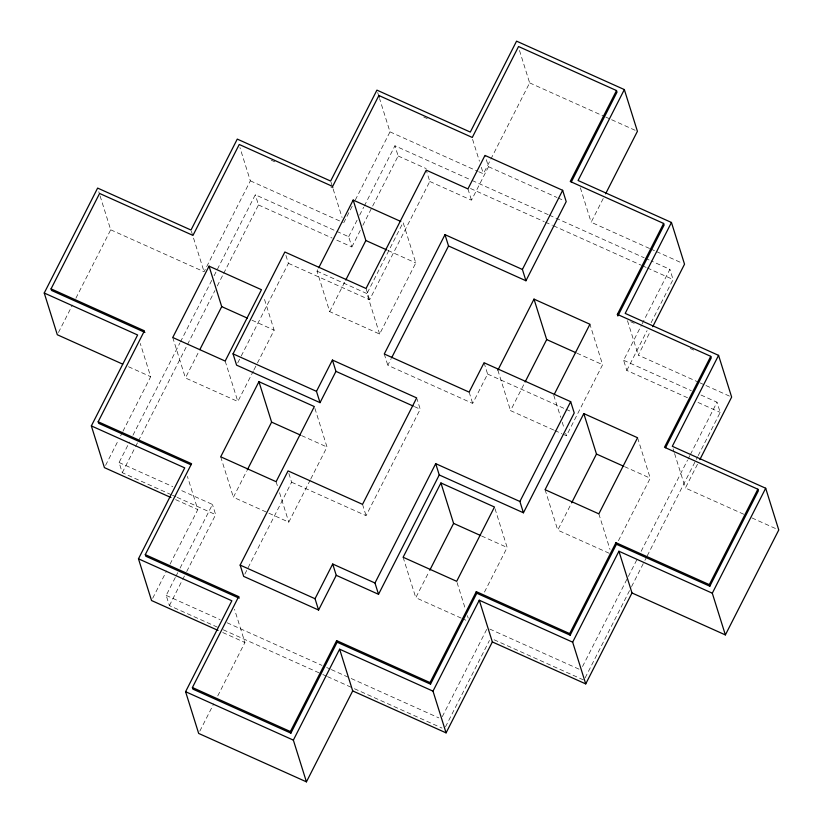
<?xml version="1.0" encoding="UTF-8"?>
<svg xmlns="http://www.w3.org/2000/svg" width="823" height="823" viewBox="0 0 823 823"><rect width="100%" height="100%" fill="white"/><g stroke="black" fill="none" stroke-linecap="round" stroke-linejoin="round"><path stroke-width="0.62" stroke-dasharray="4.12 3.09" d="M58.474 332.471L72.403 305.096M75.881 298.245L110.704 229.802L98.77 191.718M105.581 465.365L118.306 440.367M120.621 435.82L122.349 432.404M122.936 431.273L150.691 376.708L140.28 343.479M110.704 229.802L204.083 271.765L250.346 180.834L239.935 147.605M171.297 494.726L122.277 472.7L119.078 462.505L129.489 442.044M132.956 435.223L179.846 343.057M180.432 341.915L211.768 280.324M214.093 275.756L255.295 194.773L348.674 236.726L351.874 246.921L333.192 238.536M122.277 472.7L134.993 447.691M135.569 446.55L137.883 442.002M138.47 440.871L214.968 290.509M217.282 285.951L223.084 274.543M223.671 273.401L258.484 204.968L255.295 194.773M253.402 370.936L237.847 401.511L185.422 377.963L198.672 351.915M237.754 362.871L240.666 357.151M241.242 355.999L288.4 263.309L285.92 255.397M253.978 369.805L256.858 364.147M257.434 363.015L274.141 330.167L263.772 297.072M379.629 334.045L366.945 293.595L403.116 222.508L415.79 262.959L379.629 334.045L329.694 311.608L317.02 271.158L318.162 268.895M152.697 598.259L166.575 570.977M170.052 564.156L197.808 509.602L187.397 476.373M343.736 222.786L352.409 205.74M355.299 200.051L389.999 131.855L379.588 98.626M217.416 627.167L169.394 605.594L166.195 595.399L175.453 577.211M176.029 576.069L177.758 572.664M180.072 568.117L212.457 504.458L179.774 489.778M348.674 236.726L357.347 219.679M359.661 215.132L363.715 207.18M364.291 206.038L394.937 145.794L470.982 179.97M169.394 605.594L182.109 580.585M182.696 579.443L184.424 576.038M186.739 571.491L215.657 514.653L212.457 504.458M351.874 246.921L360.546 229.874M362.861 225.327L398.137 155.989L394.937 145.794M310.22 480.035L288.791 522.152L233.382 497.257L246.705 471.075M329.694 311.608L345.197 281.147M288.4 263.309L369.589 299.788L429.791 181.472L426.242 170.155M244.843 574.115L291.609 482.206L288.42 472.032M310.796 478.893L327.009 447.023L314.335 406.562M199.814 731.153L213.702 703.871M217.745 695.919L244.925 642.496L234.514 609.267M478.708 171.719L483.379 173.807L529.642 82.876L519.231 49.647M429.791 181.472L471.486 200.205L488.523 166.719L484.984 155.413M484.068 362.748L487.607 374.054L472.669 403.424L387.818 365.299L391.285 358.478M291.609 482.206L366.07 515.671L420.234 409.216L417.045 399.042M649.512 248.464L591.151 222.231L603.29 198.364M553.642 429.997L510.538 410.626L524.529 383.117M461.209 618.114L415.79 597.704L429.174 571.409M484.48 592.046L507.163 547.47L494.479 507.009M562.963 434.184L566.45 435.748L602.601 364.702L589.926 324.241M442.29 716.658L487.401 628M687.514 397.735L626.807 370.463L623.618 360.268L641.549 325.034M642.125 323.892L669.881 269.337L651.158 260.922M445.49 726.853L489.438 640.469M626.807 370.463L647.053 330.671M651.096 322.719L673.08 279.522L669.881 269.337M698.964 382.397L638.267 355.125L650.417 331.257M609.185 553.251L557.757 530.146L571.049 504.026M618.454 540.67L650.242 478.194L637.568 437.743M582.53 666.537L627.795 577.561M628.371 576.429L637.66 558.169M641.138 551.328L687.503 460.191M688.079 459.059L689.818 455.644M690.394 454.512L716.998 402.221L698.326 393.836M585.143 677.864L630.984 587.756M631.56 586.614L644.337 561.523M644.913 560.381L646.652 556.965M647.238 555.823L697.637 456.744M698.213 455.613L720.197 412.416L716.998 402.221M743.745 514.241L685.384 488.018L697.534 464.151M529.642 82.876L604.617 116.568M605.79 117.092L610.471 119.191M611.643 119.726L637.414 131.299M423.752 117.031L427.25 118.605M488.523 166.719L556.924 197.458M558.087 197.973L563.878 200.575M389.999 131.855L477.546 171.194M650.684 248.988L655.355 251.077M656.517 251.601L682.195 263.144M472.155 180.494L548.2 214.659M549.373 215.184L644.142 257.764M645.314 258.288L649.995 260.397M398.137 155.989L426.149 168.581M470.509 188.508L544.229 221.634M545.402 222.159L552.428 225.317M553.601 225.841L641.446 265.315M642.619 265.839L646.137 267.424M647.31 267.948L673.08 279.522M271.261 160.238L274.759 161.802M330.795 186.986L333.13 188.035L332.626 186.44M630.706 321.742L634.204 323.316M690.24 348.489L693.738 350.063M250.346 180.834L342.563 222.261M700.136 382.921L704.807 385.02M705.969 385.545L731.647 397.087M387.921 250.439L415.79 262.959M623.618 360.268L691.32 390.688M258.484 204.968L332.029 238.012M698.017 402.447L720.197 412.416M576.974 353.18L602.601 364.702M317.02 271.158L366.945 293.595M487.607 374.054L564.856 408.764M566.029 409.298L571.882 411.922M751.924 517.914L778.764 529.981M554.805 430.511L561.79 433.659M624.534 466.641L650.242 478.194M252.013 320.219L274.141 330.167M414.381 406.593L420.234 409.216M301.619 435.614L327.009 447.023M128.511 366.739L150.691 376.708M481.548 535.958L507.163 547.47M119.078 462.505L172.768 486.63M489.736 629.05L579.618 669.428M462.372 618.629L465.859 620.203M172.47 495.251L175.968 496.825M177.13 497.349L215.657 514.653M494.098 639.769L583.98 680.148M175.628 499.633L197.808 509.602M166.195 595.399L220.08 619.606M227.107 622.764L321.988 665.395M326.669 667.504L330.188 669.078M331.36 669.603L347.759 676.969M351.256 678.543L438.803 717.882M223.27 629.801L321.67 674.006M322.832 674.531L326.35 676.115M327.523 676.64L350.948 687.164M354.456 688.738L441.992 728.077M222.745 632.527L244.925 642.496M673.07 448.72L674.212 452.362M674.593 453.576L685.384 488.018M627.476 320.682L638.267 355.125M580.359 187.798L591.151 222.231M598.846 513.85L609.987 549.404M553.776 395.297L560.689 417.364M562.232 422.261L564.146 428.392M565.689 433.299L566.45 435.748M472.587 139.375L479.439 161.226M481.342 167.306L483.379 173.807M467.948 188.899L471.486 200.205M545.083 489.695L557.757 530.146M497.864 370.175L510.538 410.626M377.685 92.557L379.208 97.412M469.131 392.118L472.669 403.424M366.05 288.482L369.589 299.788M457.063 582.54L465.509 609.514M467.433 615.645L468.205 618.094M331.031 182.274L342.07 217.488M384.269 353.993L387.818 365.299M403.116 557.253L415.79 597.704M362.531 504.355L366.07 515.671M276.106 481.692L277.649 486.599M279.573 492.73L288.791 522.152M191.389 231.253L204.083 271.765M225.173 361.06L237.847 401.511M220.708 456.806L233.382 497.257M172.748 337.502L185.422 377.963"/><path stroke-width="1.23" d="M122.678 364.126L57.312 334.755L44.236 293.019L97.628 188.076L191.008 230.039L237.271 139.097L330.651 181.06L376.924 90.129L470.303 132.081L516.566 41.15L624.338 89.573L637.414 131.299L605.605 193.817M144.941 332.41L51.561 290.457L51.057 288.863L99.593 193.456L192.983 235.409L239.246 144.478L332.626 186.44L378.889 95.509L472.279 137.462L518.541 46.53L616.509 90.551L617.013 92.145L571.327 181.945M170.958 497.534L104.428 467.639L91.353 425.913L137.616 334.982L44.236 293.019M190.895 464.779L98.678 423.341L98.174 421.757L144.437 330.815L51.057 288.863M209.042 266.158L172.748 337.502L225.173 361.06L261.467 289.717L209.042 266.158L221.716 306.619L199.824 349.652M336.247 575.318L378.529 594.309L374.979 583.003L332.698 564.012L336.247 575.318L318.583 610.038L243.69 576.388L240.151 565.082L288.06 470.9L362.531 504.355L416.685 397.91L332.41 360.042L335.949 371.358L320.034 402.653L236.592 365.155L233.043 353.849L284.861 252.003L366.05 288.482L426.242 170.155L467.948 188.899L484.984 155.413L562.654 190.308L566.203 201.625L525.938 280.756L448.525 245.974L444.986 234.668L522.399 269.45L525.938 280.756M218.074 630.428L151.545 600.533L138.47 558.807L184.733 467.876L91.353 425.913M238.012 597.673L145.794 556.235L145.29 554.64L191.564 463.709L98.174 421.757M258.926 381.677L220.708 456.806L276.106 481.692L314.335 406.562L258.926 381.677L271.611 422.127L247.281 469.933M318.738 267.773L353.18 200.071L400.791 221.459M345.773 280.015L365.865 240.522L353.18 200.071M320.034 402.653L316.485 391.347L332.41 360.042M352.697 690.919L446.076 732.871L433.001 691.145L339.621 649.193L352.697 690.919L306.434 781.85L198.662 733.427L185.587 691.701L231.849 600.769L138.47 558.807M337.152 642.218L430.532 684.17L430.028 682.586L336.648 640.623L337.152 642.218L290.889 733.149L192.911 689.129L192.407 687.534L238.68 596.603L145.29 554.64M444.986 234.668L384.269 353.993L469.131 392.118L484.068 362.748L570.678 401.665L574.228 412.971L523.438 512.791L439.245 474.964L435.706 463.658L519.899 501.485L523.438 512.791M391.861 357.347L448.525 245.974M318.583 610.038L315.034 598.722L332.698 564.012M522.399 269.45L562.654 190.308M290.889 733.149L290.385 731.554L336.648 640.623M616.509 90.551L570.246 181.482L663.626 223.445L664.13 225.039L617.867 315.97L617.363 314.376L663.626 223.445M306.434 781.85L293.358 740.124L339.621 649.193M624.338 89.573L578.075 180.504L671.455 222.467L684.53 264.193L652.721 326.71M374.979 583.003L435.706 463.658M378.529 594.309L439.245 474.964M497.864 370.175L534.004 299.119L589.926 324.241L554.363 394.145M440.922 482.947L403.116 557.253L456.683 581.316L494.479 507.009L440.922 482.947L453.596 523.397L429.75 570.267M525.115 381.975L546.688 339.57L534.004 299.119M519.899 501.485L570.678 401.665M430.028 682.586L476.301 591.644L569.681 633.607L570.174 635.202L476.795 593.239L476.301 591.644M430.532 684.17L476.795 593.239M433.001 691.145L479.264 600.214L572.654 642.166L585.729 683.903L492.349 641.94L479.264 600.214M671.455 222.467L625.192 313.398L718.572 355.361L731.647 397.087L699.848 459.604M583.805 413.588L545.083 489.695L598.846 513.85L637.568 437.743L583.805 413.588L596.48 454.039L571.635 502.884M446.076 732.871L492.349 641.94M569.681 633.607L615.943 542.676L709.323 584.628L709.827 586.223L616.448 544.27L615.943 542.676M617.363 314.376L710.753 356.338L664.48 447.27L757.87 489.222L758.364 490.817L709.827 586.223M570.174 635.202L616.448 544.27M665.56 447.722L711.247 357.923L710.753 356.338M572.654 642.166L618.917 551.235L712.296 593.198L725.372 634.924L631.992 592.961L618.917 551.235M718.572 355.361L672.309 446.292L765.688 488.245L778.764 529.981L725.372 634.924M585.729 683.903L631.992 592.961M709.323 584.628L757.87 489.222M712.296 593.198L765.688 488.245M365.865 240.522L386.759 249.914M546.688 339.57L575.812 352.656M596.48 454.039L623.361 466.116M221.716 306.619L247.353 318.131M335.949 371.358L413.208 406.068M233.043 353.849L316.485 391.347M271.611 422.127L300.467 435.089M453.596 523.397L480.385 535.434M240.151 565.082L315.034 598.722M192.407 687.534L290.385 731.554M185.587 691.701L293.358 740.124M378.889 95.509L379.393 97.093M238.68 596.603L239.174 598.198"/></g></svg>
